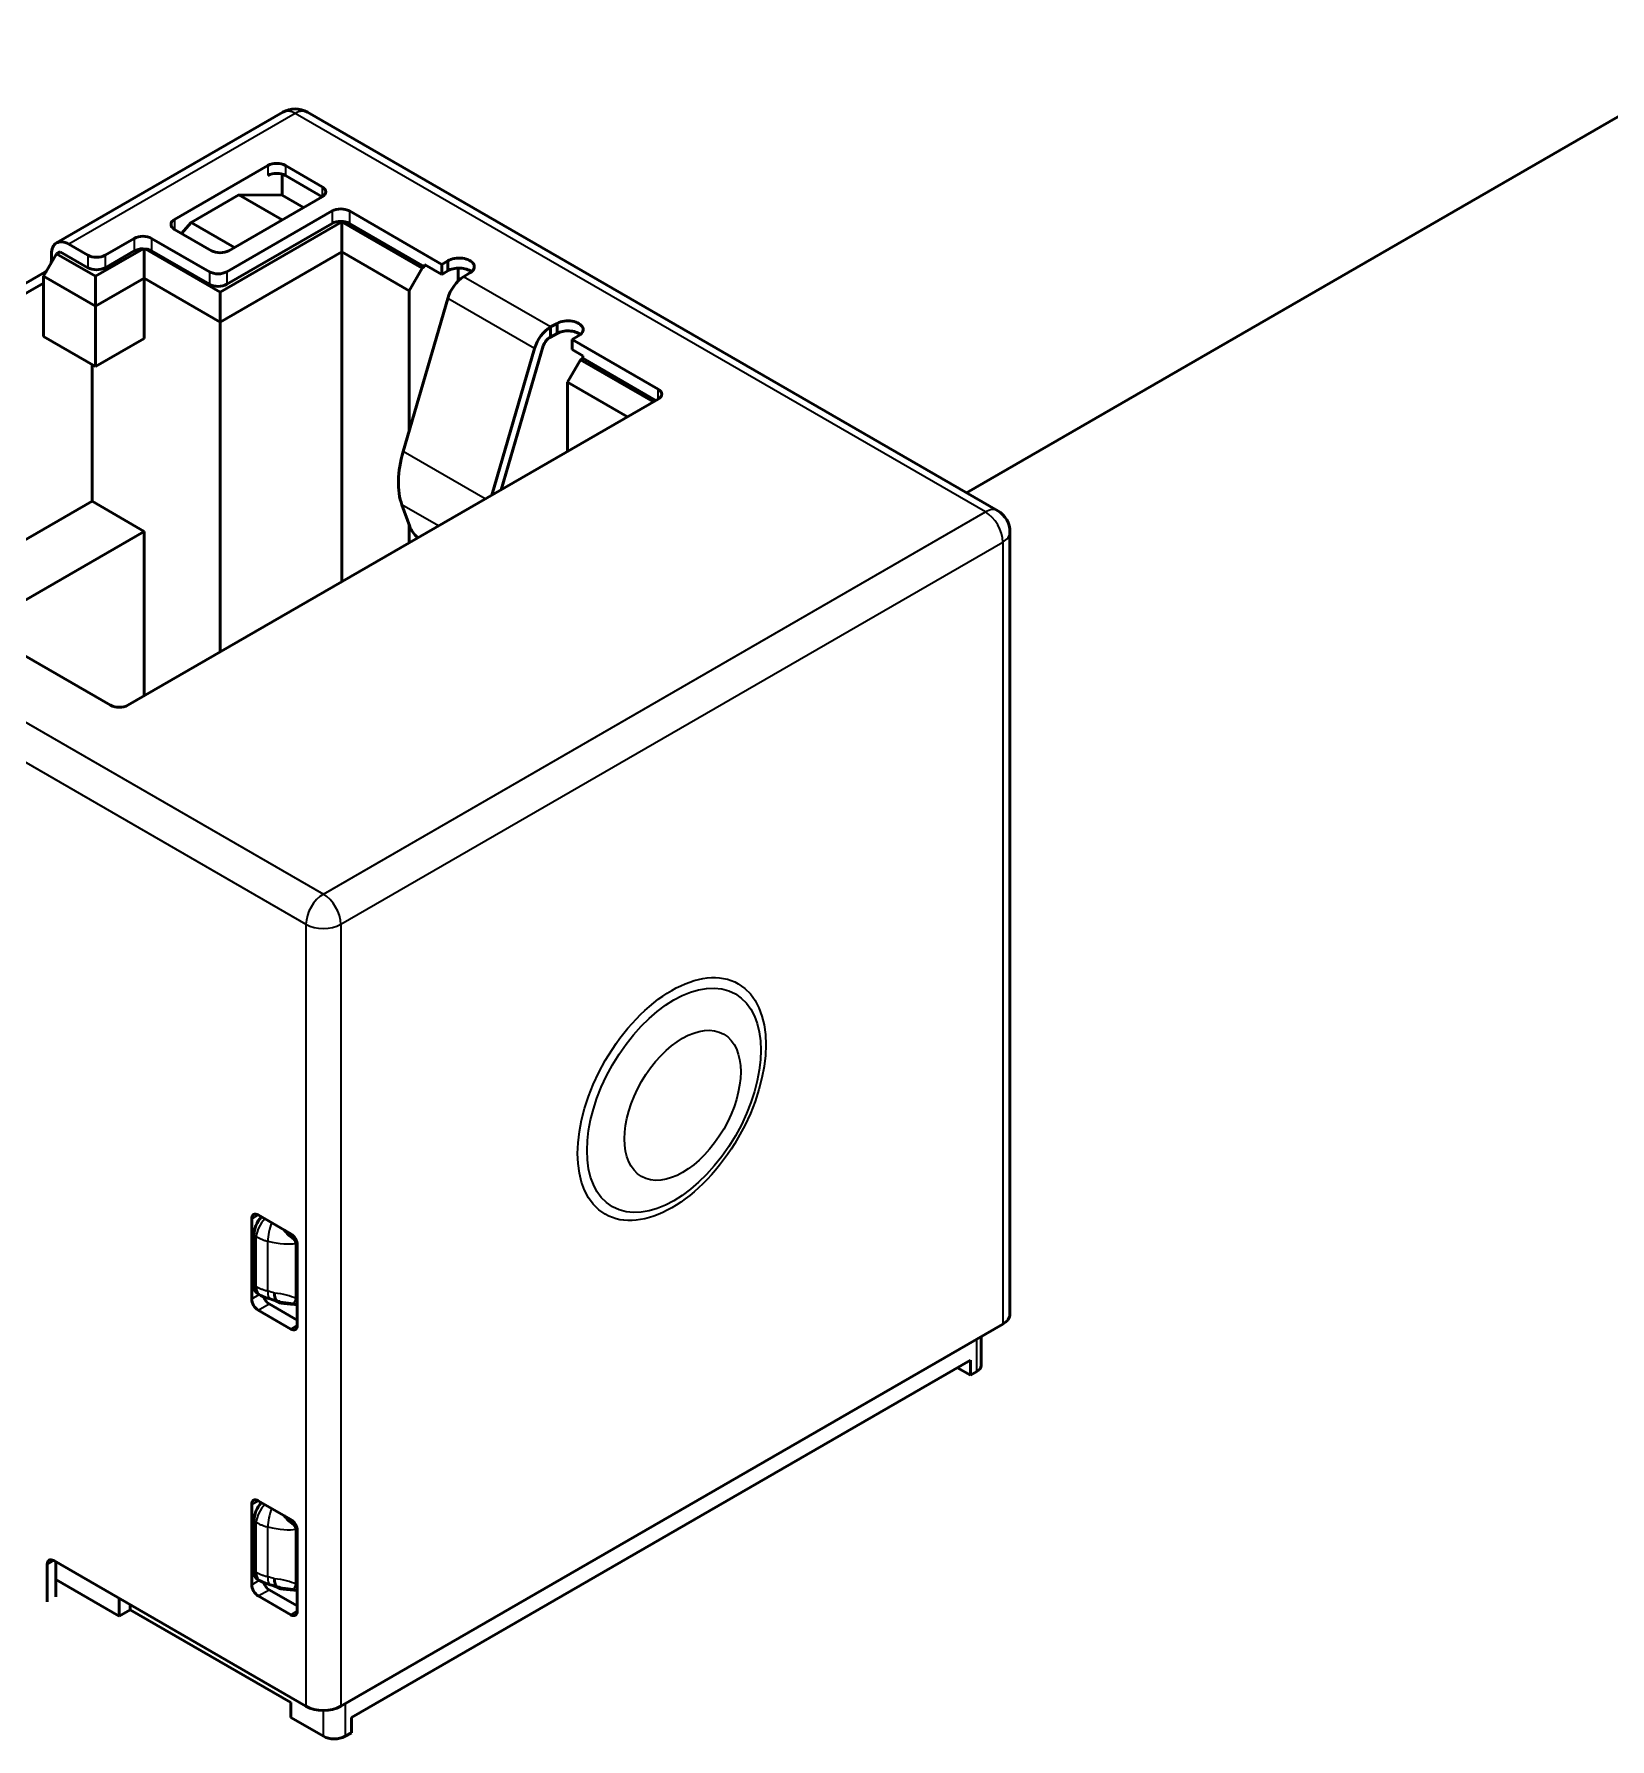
# Model space of a CAD drawing. Header units: millimetres. Extents: x 845 to 2568, y -211 to 570.
# Drawn here: x 1392.86 to 1418.52, y 467.14 to 494.91 of the extents above; entities that cross this region are included whole.
import ezdxf

# ---------------------------------------------------------------- set-up
doc = ezdxf.new("R2010")
doc.units = ezdxf.units.MM
doc.header["$LTSCALE"] = 2
doc.layers.add('외형선(ISO)', color=7, linetype='Continuous', lineweight=50)
doc.layers.add('좁은 외형선(ISO)', color=7, linetype='Continuous', lineweight=35)

msp = doc.modelspace()

# ---------------------------------------------------------------- linework, layer by layer
at = {"layer": '외형선(ISO)'}
for p, q in [((1437.553, 504.4735), (1408.0424, 487.4355)), ((1396.9065, 493.6339), (1393.219, 491.5049)), ((1408.5495, 487.1428), (1397.3065, 493.6339)), ((1396.6646, 492.767), (1395.1443, 491.8892)), ((1396.8979, 492.6246), (1396.8979, 492.2812)), ((1397.5485, 492.42), (1396.9474, 492.767)), ((1397.5485, 492.2567), (1396.9474, 492.6037)), ((1396.1908, 492.2893), (1395.413, 491.8403)), ((1396.0282, 491.3789), (1397.5485, 492.2567)), ((1396.8979, 491.8811), (1396.1908, 492.2893)), ((1396.8979, 492.2812), (1396.1908, 492.2893)), ((1397.2444, 492.0811), (1396.8979, 492.2812)), ((1395.413, 491.8403), (1395.2585, 491.66)), ((1396.1201, 491.432), (1395.413, 491.8403)), ((1397.8667, 491.8484), (1395.8868, 490.7053)), ((1397.7076, 492.026), (1395.9928, 491.036)), ((1397.7076, 491.8219), (1395.9928, 490.8319)), ((1399.1748, 491.0932), (1397.8667, 491.8484)), ((1397.8667, 491.8484), (1397.8667, 491.3585)), ((1399.4966, 491.1564), (1397.9904, 492.026)), ((1399.2137, 491.1156), (1397.9904, 491.8219)), ((1394.4867, 491.579), (1394.0129, 491.3054)), ((1395.71, 491.036), (1394.7695, 491.579)), ((1395.1443, 491.7259), (1395.7454, 491.3789)), ((1393.0089, 490.9625), (1393.221, 491.3299)), ((1393.1361, 491.2109), (1393.1361, 491.3218)), ((1393.221, 491.3299), (1393.2776, 491.3626)), ((1393.221, 491.3299), (1393.8574, 490.9625)), ((1393.7301, 491.1013), (1393.2776, 491.3626)), ((1393.419, 491.4851), (1393.7301, 491.3054)), ((1393.8574, 490.9625), (1394.6301, 491.4087)), ((1394.4867, 491.3749), (1394.0129, 491.1013)), ((1394.6493, 490.9299), (1394.6493, 491.3963)), ((1395.8868, 490.7053), (1394.6738, 491.4056)), ((1395.71, 490.8319), (1394.7695, 491.3749)), ((1397.8667, 491.3585), (1395.8868, 490.2154)), ((1398.9627, 490.7257), (1397.8667, 491.3585)), ((1397.8667, 491.3585), (1397.8667, 485.986)), ((1393.0301, 491.0272), (1390.2128, 489.4006)), ((1393.0089, 490.9625), (1393.0089, 490.8516)), ((1393.0089, 490.9625), (1393.8574, 490.4726)), ((1393.8574, 490.4726), (1393.8574, 490.9625)), ((1399.1748, 491.0932), (1398.9627, 490.7257)), ((1399.1748, 491.0932), (1399.2137, 491.1156)), ((1399.4966, 490.9931), (1399.2137, 491.1564)), ((1399.2137, 491.1564), (1399.2137, 491.1156)), ((1399.5918, 491.2114), (1399.4966, 491.1564)), ((1399.4966, 491.1564), (1399.4966, 490.9931)), ((1399.5918, 491.0481), (1399.4966, 490.9931)), ((1399.5918, 491.2114), (1399.5918, 491.0481)), ((1399.7617, 491.0961), (1399.7617, 490.8847)), ((1399.8501, 490.9523), (1399.9523, 491.0158)), ((1393.0089, 490.8516), (1390.3505, 489.3168)), ((1393.0089, 489.9827), (1393.0089, 490.8516)), ((1394.6493, 490.9299), (1393.8574, 490.4726)), ((1394.6493, 490.9299), (1394.6493, 489.9501)), ((1395.8868, 490.2154), (1394.6493, 490.9299)), ((1395.8868, 490.7053), (1395.8868, 490.2154)), ((1398.9627, 488.4407), (1398.9627, 490.7257)), ((1393.8574, 490.4726), (1393.8574, 489.4928)), ((1398.8658, 488.1079), (1399.5918, 490.6021)), ((1395.8868, 490.2154), (1395.8868, 484.8429)), ((1401.3743, 490.1948), (1401.2643, 490.1358)), ((1401.2643, 490.1358), (1401.2643, 489.9725)), ((1401.3743, 490.1948), (1401.3743, 490.0315)), ((1393.8574, 489.4928), (1393.0089, 489.9827)), ((1394.6493, 489.9501), (1393.8574, 489.4928)), ((1401.3743, 490.0315), (1401.2643, 489.9725)), ((1401.6179, 489.9317), (1401.7131, 489.9867)), ((1403.018, 489.1233), (1401.6179, 489.9317)), ((1401.6179, 489.9317), (1401.6179, 489.7684)), ((1400.3108, 487.3971), (1401.0061, 489.7856)), ((1401.1459, 489.83), (1400.4633, 487.4851)), ((1401.5436, 489.2356), (1401.7558, 489.6031)), ((1401.7947, 489.6663), (1401.6179, 489.7684)), ((1401.7558, 489.6031), (1401.7947, 489.6255)), ((1402.9437, 488.9172), (1401.7558, 489.6031)), ((1401.7947, 489.6663), (1401.7947, 489.6255)), ((1402.9826, 488.9397), (1401.7947, 489.6255)), ((1393.8008, 487.2965), (1393.8008, 489.5255)), ((1402.5194, 488.6723), (1401.5436, 489.2356)), ((1401.5436, 488.1089), (1401.5436, 489.2356)), ((1394.3842, 483.9753), (1403.018, 488.9601)), ((1391.432, 485.9288), (1393.8008, 487.2965)), ((1394.6493, 486.8066), (1393.8008, 487.2965)), ((1398.9742, 486.8836), (1398.8464, 487.2384)), ((1394.6493, 486.8066), (1392.0388, 485.2994)), ((1394.6493, 486.8066), (1394.6493, 484.1284)), ((1398.9627, 486.6188), (1398.9627, 486.9155)), ((1408.7495, 486.7964), (1408.7495, 474.059)), ((1392.7013, 484.7837), (1394.1014, 483.9753)), ((1396.3994, 474.304), (1396.3994, 475.6103)), ((1396.5055, 475.6716), (1397.0358, 475.3654)), ((1396.4348, 474.5254), (1396.4348, 475.3475)), ((1397.1419, 475.1817), (1397.1419, 473.8753)), ((1396.5011, 474.3855), (1396.5464, 474.3621)), ((1397.0358, 473.8141), (1396.5055, 474.1202)), ((1397.1419, 473.9569), (1396.6823, 474.2223)), ((1397.849, 467.6699), (1408.6324, 473.8957)), ((1408.2813, 473.693), (1408.2813, 473.2221)), ((1398.0222, 467.4842), (1408.1056, 473.3058)), ((1408.1056, 473.3058), (1408.1056, 473.0608)), ((1408.1056, 473.0608), (1407.8935, 473.1833)), ((1408.2081, 473.12), (1408.1056, 473.0608)), ((1396.5055, 471.0176), (1397.0358, 470.7114)), ((1396.3994, 469.6499), (1396.3994, 470.9563)), ((1396.4348, 469.8714), (1396.4348, 470.6935)), ((1397.1419, 470.5277), (1397.1419, 469.2213)), ((1393.069, 469.3682), (1393.069, 469.9806)), ((1393.175, 470.0418), (1397.2833, 467.6699)), ((1393.2104, 470.0214), (1393.2104, 469.4499)), ((1393.2104, 469.7357), (1394.2428, 469.1396)), ((1396.5011, 469.7315), (1396.5464, 469.7081)), ((1394.2428, 469.4254), (1394.2428, 469.1396)), ((1394.4195, 469.2417), (1394.4195, 469.3233)), ((1397.0358, 469.16), (1396.5055, 469.4662)), ((1397.1419, 469.3029), (1396.6823, 469.5683)), ((1394.2428, 469.1396), (1394.4195, 469.2417)), ((1397.0358, 467.7312), (1394.4195, 469.2417)), ((1397.0358, 467.7312), (1397.0358, 467.4862)), ((1397.5662, 467.18), (1397.0358, 467.4862)), ((1398.0222, 467.4842), (1398.0222, 467.2392)), ((1398.0222, 467.2392), (1397.9197, 467.18))]:
    msp.add_line(p, q, dxfattribs=at)
for centre, start, end in [((1397.1065, 493.2875), 60, 120), ((1408.3495, 486.7964), 0, 60)]:
    msp.add_arc(centre, 0.4, start, end, dxfattribs=at)
for centre, major_axis, ratio, start_param, end_param in [((1396.806, 492.6853), (0.2, 0), 0.5773503, 0.7853982, 2.3561945), ((1396.806, 492.522), (0.2, 0), 0.5773503, 0.7853982, 2.3561945), ((1397.4071, 492.3383), (0.2, 0), 0.5773503, 5.4977871, 7.0685835), ((1395.2857, 491.8076), (-0.2, 0), 0.5773503, 5.4977871, 7.0685835), ((1397.849, 491.9444), (-0.2, 0), 0.5773503, 3.9269908, 5.4977871), ((1397.849, 491.7403), (-0.2, 0), 0.5773503, 3.9269908, 5.4977871), ((1393.419, 491.1585), (-0.2, 0.3464), 0.5773503, 5.4977871, 7.0685835), ((1394.6281, 491.4974), (-0.2, 0), 0.5773503, 3.9269908, 5.4977871), ((1393.8715, 491.3871), (0.2, 0), 0.5773503, 3.9269908, 5.4977871), ((1394.6281, 491.2932), (-0.2, 0), 0.5773503, 4.7023313, 5.4977871), ((1394.6168, 490.9619), (0.1206, -0.4719), 0.5378129, 2.5820409, 2.6506158), ((1394.547, 490.5546), (0.202, 0.8547), 0.3797697, 0.2185929, 0.2857268), ((1394.6281, 491.2932), (-0.2, 0), 0.5773503, 3.9269908, 4.4818537), ((1395.8868, 491.4606), (-0.2, 0), 0.5773503, 0.7853982, 2.3561945), ((1399.7773, 491.1168), (0.2475, 0), 0.5773503, 5.497691, 8.7013123), ((1393.0301, 491.1496), (0.075, 0.1299), 0.5773503, 3.9269908, 4.1929896), ((1393.0301, 491.1496), (0.075, 0.1299), 0.5773503, 5.2317884, 5.4977871), ((1393.8715, 491.183), (-0.2, 0), 0.5773503, 0.7853982, 2.3561945), ((1395.8514, 491.1176), (0.2, 0), 0.5773503, 3.9269908, 5.4977871), ((1399.7773, 490.9535), (-0.2475, 0), 0.5773503, 3.7498911, 5.5597196), ((1395.8514, 490.9135), (-0.2, 0), 0.5773503, 0.7853982, 2.3561945), ((1399.8501, 490.6307), (0.197, 0.3412), 0.5773503, 0.7853982, 1.9722221), ((1401.2643, 489.8142), (0.197, 0.3412), 0.5773503, 0.7853982, 1.9722221), ((1401.5493, 490.0938), (0.2475, 0), 0.5773503, 5.4358547, 8.6394759), ((1401.2643, 489.8093), (-0.1, -0.1731), 0.5773503, 3.9269908, 4.9202761), ((1401.5493, 489.9305), (-0.2475, 0), 0.5773503, 3.7498911, 5.4978832), ((1402.8766, 489.0417), (0.2, 0), 0.5773503, 5.4977871, 7.0685835), ((1399.8501, 488.217), (0.7507, 1.3002), 0.5773503, 1.9722221, 2.687807), ((1399.1509, 486.7816), (0.1745, -0.179), 0.3579285, 3.8081886, 4.8154019), ((1394.2428, 484.057), (0.2, 0), 0.5773503, 3.9269908, 5.4977871), ((1396.5055, 475.5491), (-0.075, 0.1299), 0.5773503, 5.4977871, 7.0685835), ((1396.6469, 475.47), (0.1494, 0.2608), 0.5773419, 1.215942, 2.352382), ((1397.0358, 475.2429), (0.075, -0.1299), 0.5773503, 0.7853982, 2.3561945), ((1397.0912, 475.474), (-0.3766, 0.3256), 0.3187161, 1.8319895, 1.9391651), ((1396.5055, 474.2427), (-0.075, 0.1299), 0.5773503, 0.7853982, 2.3561945), ((1396.6469, 474.6479), (0.1498, 0.2602), 0.5773492, 2.3548231, 3.1678085), ((1396.6823, 474.3448), (-0.075, 0.1299), 0.5773503, 1.2671676, 2.3561945), ((1396.8228, 474.214), (0.0134, 0.0485), 0.6974178, 5.3280857, 6.2959345), ((1408.3495, 474.059), (0.4, 0), 0.5773503, 5.4977871, 6.2831853), ((1397.0358, 473.9365), (0.075, -0.1299), 0.5773503, 5.4977871, 7.0685835), ((1408.0313, 473.2221), (0.25, 0), 0.5773503, 5.4977871, 6.2831853), ((1396.5055, 470.8951), (-0.075, 0.1299), 0.5773503, 5.4977871, 7.0685835), ((1396.6469, 470.8159), (0.1494, 0.2608), 0.5773419, 1.215942, 2.352382), ((1397.0358, 470.5889), (0.075, -0.1299), 0.5773503, 0.7853982, 2.3561945), ((1397.0913, 470.8197), (-0.3764, 0.3253), 0.3185632, 1.8316863, 1.938929), ((1393.175, 469.9194), (-0.075, 0.1299), 0.5773503, 5.4977871, 7.0685835), ((1396.6469, 469.9938), (0.1498, 0.2602), 0.5773492, 2.3548231, 3.1678085), ((1396.5055, 469.5887), (-0.075, 0.1299), 0.5773503, 0.7853982, 2.3561945), ((1396.6823, 469.6907), (-0.075, 0.1299), 0.5773503, 1.2671676, 2.3561945), ((1396.8228, 469.56), (0.0134, 0.0485), 0.6974174, 5.3280837, 6.2959314), ((1397.0358, 469.2825), (0.075, -0.1299), 0.5773503, 5.4977871, 7.0685835), ((1397.5662, 467.8332), (-0.4, 0), 0.5773503, 0.7853982, 2.3561945), ((1397.7429, 467.2821), (-0.25, 0), 0.5773503, 0.7853982, 2.3561945)]:
    msp.add_ellipse(centre, major_axis=major_axis, ratio=ratio, start_param=start_param, end_param=end_param, dxfattribs=at)
for points, knots in [([(1397.0882, 475.274), (1397.0526, 475.2999), (1397.0186, 475.3293), (1396.9716, 475.3761), (1396.9552, 475.3938), (1396.9353, 475.4177), (1396.9308, 475.4232), (1396.9268, 475.4284)], [0.000000976, 0.000000976, 0.000000976, 0.000000976, 0.013602676, 0.013602676, 0.021349451, 0.021349451, 0.023882915, 0.023882915, 0.023882915, 0.023882915]), ([(1396.7693, 474.3997), (1396.7694, 474.3955), (1396.7696, 474.3912), (1396.7708, 474.369), (1396.7728, 474.3523), (1396.7788, 474.3224), (1396.7828, 474.3092), (1396.7933, 474.2864), (1396.7998, 474.2773), (1396.8132, 474.2667), (1396.8198, 474.264), (1396.827, 474.2634)], [-0.001553727, -0.001553727, -0.001553727, -0.001553727, 0, 0, 0.006851065, 0.006851065, 0.013878095, 0.013878095, 0.021658841, 0.021658841, 0.02788462, 0.02788462, 0.02788462, 0.02788462]), ([(1397.0882, 470.62), (1397.0526, 470.6458), (1397.0186, 470.6753), (1396.9716, 470.7221), (1396.9552, 470.7398), (1396.9353, 470.7637), (1396.9308, 470.7692), (1396.9268, 470.7743)], [0.000000976, 0.000000976, 0.000000976, 0.000000976, 0.013602676, 0.013602676, 0.021349451, 0.021349451, 0.023882915, 0.023882915, 0.023882915, 0.023882915]), ([(1396.7693, 469.7457), (1396.7694, 469.7414), (1396.7696, 469.7372), (1396.7708, 469.7149), (1396.7728, 469.6983), (1396.7788, 469.6683), (1396.7828, 469.6552), (1396.7933, 469.6324), (1396.7998, 469.6233), (1396.8132, 469.6126), (1396.8198, 469.6099), (1396.827, 469.6094)], [-0.001553711, -0.001553711, -0.001553711, -0.001553711, 0, 0, 0.006851054, 0.006851054, 0.013878061, 0.013878061, 0.021658784, 0.021658784, 0.027884545, 0.027884545, 0.027884545, 0.027884545])]:
    msp.add_open_spline(points, degree=3, knots=knots, dxfattribs=at)
for points in [[(1396.6983, 474.3037), (1396.6448, 474.3189), (1396.5934, 474.3378), (1396.5464, 474.3621)], [(1396.818, 474.2653), (1396.7783, 474.2796), (1396.7383, 474.2923), (1396.6983, 474.3037)], [(1396.8622, 474.2601), (1396.8503, 474.2613), (1396.8385, 474.2625), (1396.8267, 474.2634)], [(1396.6983, 469.6497), (1396.6448, 469.6649), (1396.5934, 469.6838), (1396.5464, 469.7081)], [(1396.818, 469.6113), (1396.7783, 469.6256), (1396.7383, 469.6383), (1396.6983, 469.6497)], [(1396.8622, 469.606), (1396.8503, 469.6073), (1396.8385, 469.6084), (1396.8267, 469.6094)]]:
    msp.add_open_spline(points, degree=3, dxfattribs=at)
at = {"layer": '좁은 외형선(ISO)'}
for p, q in [((1397.1065, 493.6141), (1393.419, 491.4851)), ((1408.3495, 487.1229), (1397.1065, 493.6141)), ((1396.6646, 492.767), (1396.6646, 492.6037)), ((1396.9474, 492.767), (1396.9474, 492.6037)), ((1397.5485, 492.42), (1397.5485, 492.2567)), ((1395.1443, 491.8892), (1395.1443, 491.7259)), ((1397.7076, 492.026), (1397.7076, 491.8219)), ((1397.9904, 492.026), (1397.9904, 491.8219)), ((1394.4867, 491.579), (1394.4867, 491.3749)), ((1394.7695, 491.579), (1394.7695, 491.3749)), ((1393.7301, 491.3054), (1393.7301, 491.1013)), ((1394.0129, 491.3054), (1394.0129, 491.1013)), ((1393.0301, 491.0272), (1393.0421, 491.0202)), ((1393.1361, 491.2109), (1393.1482, 491.2039)), ((1395.71, 491.036), (1395.71, 490.8319)), ((1395.9928, 491.036), (1395.9928, 490.8319)), ((1401.2643, 490.1358), (1399.8501, 490.9523)), ((1401.0061, 489.7856), (1399.5918, 490.6021)), ((1403.018, 488.9601), (1403.018, 489.1233)), ((1400.2039, 487.3354), (1398.8658, 488.1079)), ((1386.3232, 487.3883), (1397.5662, 480.8972)), ((1397.5662, 480.8972), (1408.3495, 487.1229)), ((1399.4412, 486.895), (1398.8464, 487.2384)), ((1386.0403, 486.8984), (1397.2833, 480.4073)), ((1397.849, 480.4073), (1408.6324, 486.6331)), ((1408.6324, 486.6331), (1408.6324, 473.8957)), ((1397.2833, 480.4073), (1397.2833, 467.6699)), ((1397.849, 480.4073), (1397.849, 467.6699)), ((1396.3994, 475.6103), (1396.5055, 475.6716)), ((1396.4348, 475.3475), (1396.4722, 475.3221)), ((1396.4723, 474.506), (1396.4723, 475.3221)), ((1396.6632, 474.4328), (1396.6632, 475.2434)), ((1397.1158, 474.3103), (1397.1158, 475.2108)), ((1396.3994, 474.304), (1396.522, 474.3747)), ((1396.4348, 474.5254), (1396.4722, 474.5061)), ((1396.5055, 474.1202), (1396.6823, 474.2223)), ((1397.0358, 473.8141), (1397.1419, 473.8753)), ((1408.2081, 473.12), (1408.2081, 473.6508)), ((1396.3994, 470.9563), (1396.5055, 471.0176)), ((1396.4348, 470.6935), (1396.4722, 470.6681)), ((1396.4723, 469.852), (1396.4723, 470.6681)), ((1396.6632, 469.7788), (1396.6632, 470.5894)), ((1397.1158, 469.6563), (1397.1158, 470.5568)), ((1393.175, 470.0418), (1393.069, 469.9806)), ((1396.4348, 469.8714), (1396.4722, 469.852)), ((1396.3994, 469.6499), (1396.522, 469.7207)), ((1396.5055, 469.4662), (1396.6823, 469.5683)), ((1397.0358, 469.16), (1397.1419, 469.2213)), ((1397.9197, 467.7107), (1397.9197, 467.18)), ((1397.5662, 467.18), (1397.5662, 467.6023))]:
    msp.add_line(p, q, dxfattribs=at)
for centre, major_axis, ratio, start_param, end_param in [((1397.1065, 493.2875), (-0.2, 0.3464), 0.5773503, 5.4977871, 6.2831853), ((1397.1065, 493.2875), (0.2, 0.3464), 0.5773503, 0, 0.7853982), ((1408.3495, 486.7964), (0.2, 0.3464), 0.5773503, 0, 0.7853982), ((1408.3495, 486.7964), (0.2, -0.3464), 0.5773503, 0.7853982, 2.3561945), ((1408.3495, 486.7964), (0.4, 0), 0.5773503, 5.4977871, 6.2831853), ((1397.5662, 480.5706), (-0.2, -0.3464), 0.5773503, 3.9269908, 5.4977871), ((1397.5662, 480.5706), (-0.2, 0.3464), 0.5773503, 3.9269908, 5.4977871), ((1397.5662, 480.5706), (0.4, 0), 0.5773503, 3.9269908, 5.4977871), ((1396.6841, 475.4447), (-0.1684, -0.2483), 0.5248339, 4.3845019, 5.5377207), ((1396.7804, 475.4029), (-0.0685, -0.2921), 0.3260391, 4.2778222, 5.3641808), ((1396.4863, 475.5379), (0.7327, -0.258), 0.2999004, 5.0600711, 5.8421234), ((1397.0849, 475.2894), (-0.0373, -0.0333), 0.2780715, 1.4149693, 1.951075), ((1397.2331, 475.3702), (0.0676, -0.2923), 0.554323, 4.9175413, 5.1565149), ((1397.11, 475.2325), (-0.1242, -0.0894), 0.1372067, 1.5186621, 1.6816475), ((1396.6841, 474.6287), (-0.1377, -0.2665), 0.6067752, 5.470233, 6.2831906), ((1396.7804, 474.5922), (-0.0821, -0.2886), 0.293215, 5.3786975, 6.2831856), ((1396.5894, 472.9496), (1.4828, -1.0904), 0.7514997, 1.9692505, 2.0320477), ((1396.5663, 476.4933), (1.2944, -2.242), 0.5773503, 5.5844358, 5.6001166), ((1396.4906, 474.1495), (0.732, 0.0356), 0.351297, 0.5302857, 1.1633471), ((1397.2331, 474.4697), (-0.1415, -0.2645), 0.1240656, 5.4238507, 5.9066174), ((1396.7179, 474.2622), (0.0208, 0.0455), 0.6336781, 5.4406705, 5.5557226), ((1397.0655, 474.1902), (0.003, 0.0499), 0.7631355, 5.1783254, 5.6831921), ((1396.6841, 470.7907), (-0.1684, -0.2483), 0.5248339, 4.3845019, 5.5377207), ((1396.7804, 470.7488), (-0.0685, -0.2921), 0.3260391, 4.2778222, 5.3641808), ((1396.4863, 470.8839), (0.7327, -0.258), 0.2999004, 5.0600711, 5.8421234), ((1397.0849, 470.6354), (-0.0373, -0.0333), 0.2780715, 1.4149693, 1.951075), ((1397.2331, 470.7162), (0.0676, -0.2923), 0.554323, 4.9175413, 5.1565149), ((1397.11, 470.5785), (-0.1242, -0.0894), 0.1372265, 1.5187188, 1.6816747), ((1396.6841, 469.9746), (-0.1377, -0.2665), 0.6067752, 5.470233, 6.2831906), ((1396.7804, 469.9382), (-0.0821, -0.2886), 0.293215, 5.3786975, 6.2831856), ((1396.5894, 468.2956), (1.4828, -1.0904), 0.7514997, 1.9692505, 2.0320477), ((1396.5663, 471.8393), (1.2944, -2.242), 0.5773503, 5.5844358, 5.6001166), ((1396.7179, 469.6082), (0.0208, 0.0455), 0.6336781, 5.4406705, 5.5557226), ((1396.4906, 469.4955), (0.732, 0.0356), 0.3512969, 0.5302859, 1.1633479), ((1397.2331, 469.8157), (-0.1415, -0.2645), 0.1240656, 5.4238507, 5.9066174), ((1397.0655, 469.5362), (0.003, 0.0499), 0.7631355, 5.1783254, 5.6831921)]:
    msp.add_ellipse(centre, major_axis=major_axis, ratio=ratio, start_param=start_param, end_param=end_param, dxfattribs=at)
for centre, major_axis in [((1403.2407, 477.5597), (-1.0839, -1.8773)), ((1403.276, 477.5393), (-1.0009, -1.7337)), ((1403.4175, 477.4577), (-0.6693, -1.1592))]:
    msp.add_ellipse(centre, major_axis=major_axis, ratio=0.5773503, dxfattribs=at)
for points, knots in [([(1396.4721, 475.3222), (1396.4857, 475.3136), (1396.5001, 475.3054), (1396.5151, 475.2978), (1396.5301, 475.2901), (1396.5456, 475.2829), (1396.5616, 475.2763), (1396.5777, 475.2696), (1396.5942, 475.2635), (1396.6112, 475.2581), (1396.6281, 475.2526), (1396.6455, 475.2477), (1396.6632, 475.2434)], [0, 0, 0, 0, 0.25, 0.25, 0.25, 0.5, 0.5, 0.5, 0.75, 0.75, 0.75, 0.99999999, 0.99999999, 0.99999999, 0.99999999]), ([(1396.4721, 474.5061), (1396.4857, 474.4987), (1396.5001, 474.4915), (1396.5151, 474.4846), (1396.53, 474.4778), (1396.5456, 474.4713), (1396.5616, 474.4652), (1396.5777, 474.4591), (1396.5942, 474.4533), (1396.6112, 474.4479), (1396.6281, 474.4425), (1396.6455, 474.4375), (1396.6632, 474.4328)], [0, 0, 0, 0, 0.25, 0.25, 0.25, 0.5, 0.5, 0.5, 0.75, 0.75, 0.75, 1, 1, 1, 1]), ([(1397.1158, 474.3103), (1397.1244, 474.3032), (1397.1328, 474.2956), (1397.1411, 474.2875), (1397.1414, 474.2873), (1397.1416, 474.287), (1397.1419, 474.2868)], [0, 0, 0, 0, 0.25, 0.25, 0.25, 0.25744458, 0.25744458, 0.25744458, 0.25744458]), ([(1396.7533, 474.2826), (1396.7624, 474.2785), (1396.7713, 474.2743), (1396.7801, 474.2703), (1396.7826, 474.2692), (1396.7851, 474.268), (1396.7875, 474.2669), (1396.7937, 474.2641), (1396.7998, 474.2613), (1396.8059, 474.2585), (1396.8108, 474.2562), (1396.8156, 474.254), (1396.8204, 474.2518), (1396.8241, 474.2501), (1396.8279, 474.2484), (1396.8316, 474.2466), (1396.839, 474.2433), (1396.8465, 474.2398), (1396.854, 474.2363), (1396.8554, 474.2357), (1396.8568, 474.2351), (1396.8582, 474.2344)], [0, 0, 0, 0, 0.25, 0.25, 0.25, 0.3211728, 0.3211728, 0.3211728, 0.5, 0.5, 0.5, 0.6414437, 0.6414437, 0.6414437, 0.75, 0.75, 0.75, 0.9614551, 0.9614551, 0.9614551, 1, 1, 1, 1]), ([(1396.8582, 474.2344), (1396.8672, 474.2335), (1396.8758, 474.2325), (1396.8842, 474.2316), (1396.8925, 474.2307), (1396.9006, 474.2299), (1396.9083, 474.2291), (1396.916, 474.2282), (1396.9234, 474.2274), (1396.9306, 474.2267), (1396.9378, 474.2259), (1396.9447, 474.2252), (1396.9513, 474.2245), (1396.958, 474.2238), (1396.9644, 474.2231), (1396.9705, 474.2225), (1396.9767, 474.2218), (1396.9827, 474.2212), (1396.9884, 474.2206), (1396.9942, 474.22), (1396.9997, 474.2195), (1397.0051, 474.219), (1397.0104, 474.2184), (1397.0156, 474.2179), (1397.0206, 474.2174), (1397.0256, 474.2169), (1397.0304, 474.2165), (1397.0351, 474.216), (1397.0398, 474.2156), (1397.0444, 474.2152), (1397.0487, 474.2148), (1397.0531, 474.2144), (1397.0573, 474.214), (1397.0614, 474.2136), (1397.0654, 474.2133), (1397.0694, 474.2129), (1397.0736, 474.2126), (1397.0777, 474.2123), (1397.0819, 474.2119), (1397.0864, 474.2116), (1397.0909, 474.2113), (1397.0958, 474.211), (1397.1008, 474.2107)], [0, 0, 0, 0, 0.0714286, 0.0714286, 0.0714286, 0.1428571, 0.1428571, 0.1428571, 0.2142857, 0.2142857, 0.2142857, 0.2857143, 0.2857143, 0.2857143, 0.3571429, 0.3571429, 0.3571429, 0.4285714, 0.4285714, 0.4285714, 0.5, 0.5, 0.5, 0.5714286, 0.5714286, 0.5714286, 0.6428571, 0.6428571, 0.6428571, 0.7142857, 0.7142857, 0.7142857, 0.7857143, 0.7857143, 0.7857143, 0.8571429, 0.8571429, 0.8571429, 0.9285714, 0.9285714, 0.9285714, 1, 1, 1, 1]), ([(1396.8622, 474.2601), (1396.8638, 474.2599), (1396.8654, 474.2597), (1396.867, 474.2596), (1396.8729, 474.2589), (1396.8785, 474.2583), (1396.8841, 474.2577), (1396.8871, 474.2574), (1396.8901, 474.257), (1396.893, 474.2567), (1396.8979, 474.2561), (1396.9028, 474.2556), (1396.9075, 474.2551), (1396.9107, 474.2547), (1396.9139, 474.2543), (1396.917, 474.2539), (1396.9212, 474.2535), (1396.9252, 474.253), (1396.9292, 474.2525), (1396.9326, 474.2521), (1396.936, 474.2517), (1396.9393, 474.2513), (1396.9427, 474.2509), (1396.9461, 474.2505), (1396.9495, 474.25), (1396.953, 474.2496), (1396.9565, 474.2492), (1396.9599, 474.2488), (1396.9628, 474.2484), (1396.9656, 474.248), (1396.9684, 474.2477), (1396.9721, 474.2472), (1396.9756, 474.2468), (1396.9792, 474.2463), (1396.9815, 474.246), (1396.9838, 474.2457), (1396.9861, 474.2454), (1396.9898, 474.2449), (1396.9935, 474.2444), (1396.9971, 474.2439), (1396.9989, 474.2437), (1397.0008, 474.2434), (1397.0026, 474.2432), (1397.0064, 474.2427), (1397.0102, 474.2422), (1397.0138, 474.2417), (1397.0153, 474.2415), (1397.0167, 474.2413), (1397.0182, 474.2411), (1397.022, 474.2405), (1397.0258, 474.24), (1397.0295, 474.2395), (1397.0306, 474.2393), (1397.0317, 474.2391), (1397.0327, 474.239), (1397.0366, 474.2384), (1397.0404, 474.2379), (1397.0441, 474.2373), (1397.0448, 474.2372), (1397.0456, 474.2371), (1397.0463, 474.237), (1397.0508, 474.2363), (1397.0551, 474.2357), (1397.0596, 474.235), (1397.064, 474.2343), (1397.0686, 474.2336), (1397.0736, 474.2328), (1397.0785, 474.232), (1397.0839, 474.2311), (1397.0894, 474.2302)], [0.08030437, 0.08030437, 0.08030437, 0.08030437, 0.09392208, 0.09392208, 0.09392208, 0.14285714, 0.14285714, 0.14285714, 0.1694465, 0.1694465, 0.1694465, 0.21428571, 0.21428571, 0.21428571, 0.24494363, 0.24494363, 0.24494363, 0.28571429, 0.28571429, 0.28571429, 0.32044762, 0.32044762, 0.32044762, 0.35714286, 0.35714286, 0.35714286, 0.39595238, 0.39595238, 0.39595238, 0.42857143, 0.42857143, 0.42857143, 0.47145057, 0.47145057, 0.47145057, 0.5, 0.5, 0.5, 0.54696397, 0.54696397, 0.54696397, 0.57142857, 0.57142857, 0.57142857, 0.62244299, 0.62244299, 0.62244299, 0.64285714, 0.64285714, 0.64285714, 0.69802351, 0.69802351, 0.69802351, 0.71428571, 0.71428571, 0.71428571, 0.7734323, 0.7734323, 0.7734323, 0.78571429, 0.78571429, 0.78571429, 0.85714286, 0.85714286, 0.85714286, 0.92857143, 0.92857143, 0.92857143, 0.99999999, 0.99999999, 0.99999999, 0.99999999]), ([(1397.0894, 474.2302), (1397.0992, 474.2284), (1397.1091, 474.2265), (1397.1187, 474.2245), (1397.1225, 474.2238), (1397.1262, 474.223), (1397.1299, 474.2222), (1397.1339, 474.2213), (1397.1379, 474.2205), (1397.1419, 474.2196)], [0, 0, 0, 0, 0.24009311, 0.24009311, 0.24009311, 0.33333333, 0.33333333, 0.33333333, 0.4348383, 0.4348383, 0.4348383, 0.4348383]), ([(1397.1008, 474.2107), (1397.1127, 474.21), (1397.1247, 474.2092), (1397.1365, 474.2084), (1397.1383, 474.2083), (1397.1401, 474.2081), (1397.1419, 474.208)], [0, 0, 0, 0, 0.33333333, 0.33333333, 0.33333333, 0.38382321, 0.38382321, 0.38382321, 0.38382321]), ([(1396.4721, 470.6681), (1396.4857, 470.6596), (1396.5001, 470.6514), (1396.5151, 470.6437), (1396.5301, 470.6361), (1396.5456, 470.6289), (1396.5616, 470.6222), (1396.5777, 470.6156), (1396.5942, 470.6095), (1396.6112, 470.604), (1396.6281, 470.5985), (1396.6455, 470.5936), (1396.6632, 470.5894)], [0, 0, 0, 0, 0.25, 0.25, 0.25, 0.5, 0.5, 0.5, 0.75, 0.75, 0.75, 0.99999999, 0.99999999, 0.99999999, 0.99999999]), ([(1396.4721, 469.8521), (1396.4857, 469.8446), (1396.5001, 469.8374), (1396.5151, 469.8306), (1396.53, 469.8238), (1396.5456, 469.8173), (1396.5616, 469.8112), (1396.5777, 469.8051), (1396.5942, 469.7993), (1396.6112, 469.7939), (1396.6281, 469.7885), (1396.6455, 469.7835), (1396.6632, 469.7788)], [0, 0, 0, 0, 0.25, 0.25, 0.25, 0.5, 0.5, 0.5, 0.75, 0.75, 0.75, 1, 1, 1, 1]), ([(1396.7533, 469.6286), (1396.7623, 469.6244), (1396.7713, 469.6203), (1396.78, 469.6163), (1396.7825, 469.6152), (1396.785, 469.6141), (1396.7874, 469.6129), (1396.7936, 469.6101), (1396.7997, 469.6073), (1396.8059, 469.6045), (1396.8106, 469.6023), (1396.8154, 469.6001), (1396.8202, 469.5978), (1396.824, 469.5961), (1396.8278, 469.5944), (1396.8316, 469.5926), (1396.8389, 469.5893), (1396.8463, 469.5858), (1396.8539, 469.5824), (1396.8553, 469.5817), (1396.8568, 469.581), (1396.8582, 469.5804)], [0, 0, 0, 0, 0.25, 0.25, 0.25, 0.3207669, 0.3207669, 0.3207669, 0.5, 0.5, 0.5, 0.6405994, 0.6405994, 0.6405994, 0.75, 0.75, 0.75, 0.9601803, 0.9601803, 0.9601803, 1, 1, 1, 1]), ([(1396.8582, 469.5804), (1396.8672, 469.5794), (1396.8758, 469.5785), (1396.8842, 469.5776), (1396.8925, 469.5767), (1396.9005, 469.5759), (1396.9083, 469.575), (1396.916, 469.5742), (1396.9234, 469.5734), (1396.9306, 469.5726), (1396.9378, 469.5719), (1396.9446, 469.5712), (1396.9513, 469.5705), (1396.9579, 469.5698), (1396.9643, 469.5691), (1396.9705, 469.5685), (1396.9767, 469.5678), (1396.9826, 469.5672), (1396.9884, 469.5666), (1396.9941, 469.566), (1396.9997, 469.5655), (1397.005, 469.5649), (1397.0104, 469.5644), (1397.0156, 469.5639), (1397.0206, 469.5634), (1397.0256, 469.5629), (1397.0304, 469.5624), (1397.0351, 469.562), (1397.0398, 469.5615), (1397.0443, 469.5611), (1397.0487, 469.5607), (1397.053, 469.5603), (1397.0572, 469.56), (1397.0613, 469.5596), (1397.0654, 469.5593), (1397.0694, 469.5589), (1397.0735, 469.5586), (1397.0776, 469.5582), (1397.0818, 469.5579), (1397.0864, 469.5576), (1397.0909, 469.5573), (1397.0957, 469.5569), (1397.1008, 469.5566)], [0, 0, 0, 0, 0.0714286, 0.0714286, 0.0714286, 0.1428571, 0.1428571, 0.1428571, 0.2142857, 0.2142857, 0.2142857, 0.2857143, 0.2857143, 0.2857143, 0.3571429, 0.3571429, 0.3571429, 0.4285714, 0.4285714, 0.4285714, 0.5, 0.5, 0.5, 0.5714286, 0.5714286, 0.5714286, 0.6428571, 0.6428571, 0.6428571, 0.7142857, 0.7142857, 0.7142857, 0.7857143, 0.7857143, 0.7857143, 0.8571429, 0.8571429, 0.8571429, 0.9285714, 0.9285714, 0.9285714, 1, 1, 1, 1]), ([(1396.8622, 469.606), (1396.8631, 469.6059), (1396.8641, 469.6058), (1396.8651, 469.6057), (1396.8716, 469.605), (1396.8779, 469.6043), (1396.8841, 469.6037), (1396.8865, 469.6034), (1396.8889, 469.6031), (1396.8913, 469.6029), (1396.8968, 469.6022), (1396.9022, 469.6016), (1396.9074, 469.601), (1396.9102, 469.6007), (1396.9129, 469.6004), (1396.9156, 469.6001), (1396.9202, 469.5995), (1396.9248, 469.599), (1396.9292, 469.5985), (1396.9322, 469.5981), (1396.9352, 469.5978), (1396.9381, 469.5974), (1396.9419, 469.5969), (1396.9457, 469.5965), (1396.9495, 469.596), (1396.9527, 469.5956), (1396.9558, 469.5952), (1396.9589, 469.5948), (1396.9621, 469.5944), (1396.9653, 469.5941), (1396.9684, 469.5937), (1396.9718, 469.5932), (1396.9751, 469.5928), (1396.9783, 469.5924), (1396.9809, 469.592), (1396.9835, 469.5917), (1396.986, 469.5914), (1396.9896, 469.5909), (1396.993, 469.5905), (1396.9964, 469.59), (1396.9985, 469.5897), (1397.0005, 469.5894), (1397.0026, 469.5892), (1397.0062, 469.5887), (1397.0098, 469.5882), (1397.0133, 469.5877), (1397.0149, 469.5875), (1397.0165, 469.5873), (1397.0181, 469.587), (1397.0219, 469.5865), (1397.0255, 469.586), (1397.0291, 469.5855), (1397.0303, 469.5853), (1397.0315, 469.5851), (1397.0327, 469.585), (1397.0365, 469.5844), (1397.0401, 469.5839), (1397.0437, 469.5833), (1397.0446, 469.5832), (1397.0454, 469.5831), (1397.0463, 469.583), (1397.0507, 469.5823), (1397.0551, 469.5817), (1397.0595, 469.581), (1397.064, 469.5803), (1397.0686, 469.5796), (1397.0736, 469.5788), (1397.0785, 469.578), (1397.0839, 469.5771), (1397.0894, 469.5761)], [0.08032941, 0.08032941, 0.08032941, 0.08032941, 0.08850707, 0.08850707, 0.08850707, 0.14285714, 0.14285714, 0.14285714, 0.1644817, 0.1644817, 0.1644817, 0.21428571, 0.21428571, 0.21428571, 0.24043165, 0.24043165, 0.24043165, 0.28571429, 0.28571429, 0.28571429, 0.31638669, 0.31638669, 0.31638669, 0.35714286, 0.35714286, 0.35714286, 0.392343, 0.392343, 0.392343, 0.42857143, 0.42857143, 0.42857143, 0.4682913, 0.4682913, 0.4682913, 0.5, 0.5, 0.5, 0.54425783, 0.54425783, 0.54425783, 0.57142857, 0.57142857, 0.57142857, 0.62018062, 0.62018062, 0.62018062, 0.64285714, 0.64285714, 0.64285714, 0.69622548, 0.69622548, 0.69622548, 0.71428571, 0.71428571, 0.71428571, 0.77208267, 0.77208267, 0.77208267, 0.78571429, 0.78571429, 0.78571429, 0.85714286, 0.85714286, 0.85714286, 0.92857143, 0.92857143, 0.92857143, 0.99999999, 0.99999999, 0.99999999, 0.99999999]), ([(1397.0894, 469.5761), (1397.0992, 469.5744), (1397.1091, 469.5725), (1397.1187, 469.5705), (1397.1225, 469.5697), (1397.1262, 469.569), (1397.1299, 469.5682), (1397.1339, 469.5673), (1397.1379, 469.5665), (1397.1419, 469.5656)], [0, 0, 0, 0, 0.24009311, 0.24009311, 0.24009311, 0.33333333, 0.33333333, 0.33333333, 0.4348383, 0.4348383, 0.4348383, 0.4348383]), ([(1397.1158, 469.6563), (1397.1244, 469.6492), (1397.1328, 469.6416), (1397.1411, 469.6335), (1397.1414, 469.6332), (1397.1416, 469.633), (1397.1419, 469.6328)], [0, 0, 0, 0, 0.25, 0.25, 0.25, 0.25744458, 0.25744458, 0.25744458, 0.25744458]), ([(1397.1008, 469.5566), (1397.1127, 469.5559), (1397.1247, 469.5551), (1397.1365, 469.5543), (1397.1383, 469.5542), (1397.1401, 469.5541), (1397.1419, 469.554)], [0, 0, 0, 0, 0.33333333, 0.33333333, 0.33333333, 0.38382321, 0.38382321, 0.38382321, 0.38382321])]:
    msp.add_open_spline(points, degree=3, knots=knots, dxfattribs=at)

doc.saveas('drawing.dxf')
